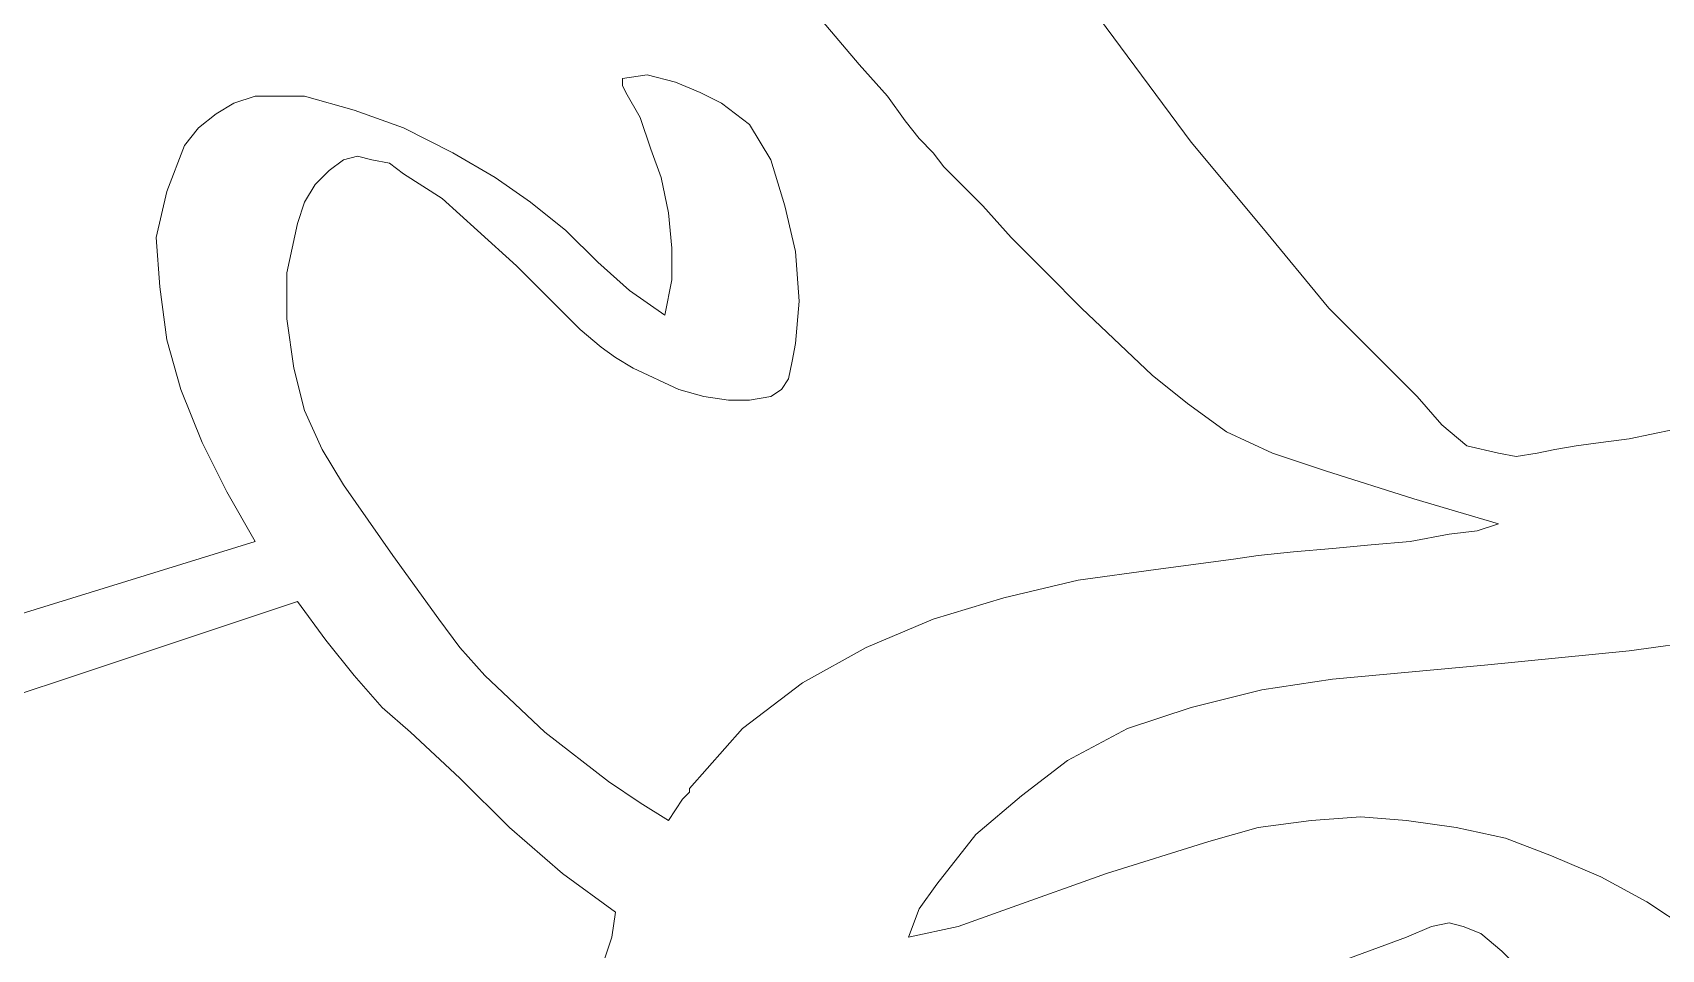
# Model space of a CAD drawing. Header units: centimetres. Extents: x -51 to 51, y -37 to 37.
# Drawn here: x -34.9 to -22.71, y -2.23 to 4.63 of the extents above; entities that cross this region are included whole.
import ezdxf

# ---------------------------------------------------------------- set-up
doc = ezdxf.new("R2010")
doc.units = ezdxf.units.CM
doc.header["$MEASUREMENT"] = 0
doc.layers.add('Layer 1', color=7, linetype='Continuous')

msp = doc.modelspace()

# ---------------------------------------------------------------- linework, layer by layer
at = {"layer": 'Layer 1', "lineweight": 9}
for points, knots in [([(-28.86831, 8.16895), (-28.86831, 8.16895), (-28.73613, 7.82528), (-28.73613, 7.82528), (-28.73613, 7.82528), (-28.73613, 7.82528), (-28.60395, 7.45517), (-28.60395, 7.45517), (-28.60395, 7.45517), (-28.60395, 7.45517), (-28.23384, 6.74138), (-28.23384, 6.74138), (-28.23384, 6.74138), (-28.23384, 6.74138), (-27.78442, 6.00116), (-27.78442, 6.00116), (-27.78442, 6.00116), (-27.78442, 6.00116), (-27.28213, 5.2345), (-27.28213, 5.2345), (-27.28213, 5.2345), (-27.28213, 5.2345), (-26.7534, 4.52072), (-26.7534, 4.52072), (-26.7534, 4.52072), (-26.7534, 4.52072), (-26.22467, 3.80693), (-26.22467, 3.80693), (-26.22467, 3.80693), (-26.22467, 3.80693), (-25.69594, 3.17246), (-25.69594, 3.17246), (-25.69594, 3.17246), (-25.69594, 3.17246), (-25.19364, 2.56442), (-25.19364, 2.56442)], [0, 0, 0, 0, 0.1, 0.1, 0.1, 0.1, 0.2, 0.2, 0.2, 0.2, 0.3, 0.3, 0.3, 0.3, 0.4, 0.4, 0.4, 0.4, 0.5, 0.5, 0.5, 0.5, 0.6, 0.6, 0.6, 0.6, 0.7, 0.7, 0.7, 0.7, 0.8, 0.8, 0.8, 0.8, 1, 1, 1, 1]), ([(-30.71887, 7.32298), (-30.71887, 7.32298), (-30.26945, 6.52989), (-30.26945, 6.52989), (-30.26945, 6.52989), (-30.26945, 6.52989), (-29.79359, 5.78967), (-29.79359, 5.78967), (-29.79359, 5.78967), (-29.79359, 5.78967), (-29.2913, 5.07588), (-29.2913, 5.07588), (-29.2913, 5.07588), (-29.2913, 5.07588), (-28.7097, 4.38853), (-28.7097, 4.38853)], [0, 0, 0, 0, 0.2, 0.2, 0.2, 0.2, 0.4, 0.4, 0.4, 0.4, 0.6, 0.6, 0.6, 0.6, 1, 1, 1, 1]), ([(-29.74072, 4.09773), (-29.74072, 4.09773), (-29.89934, 4.17704), (-29.89934, 4.17704), (-29.89934, 4.17704), (-29.89934, 4.17704), (-30.08439, 4.25635), (-30.08439, 4.25635), (-30.08439, 4.25635), (-30.08439, 4.25635), (-30.29588, 4.30922), (-30.29588, 4.30922), (-30.29588, 4.30922), (-30.29588, 4.30922), (-30.48094, 4.28279), (-30.48094, 4.28279)], [0, 0, 0, 0, 0.2, 0.2, 0.2, 0.2, 0.4, 0.4, 0.4, 0.4, 0.6, 0.6, 0.6, 0.6, 1, 1, 1, 1]), ([(-30.48094, 4.28279), (-30.48094, 4.28279), (-30.48094, 4.22991), (-30.48094, 4.22991), (-30.48094, 4.22991), (-30.48094, 4.22991), (-30.4545, 4.17704), (-30.4545, 4.17704), (-30.4545, 4.17704), (-30.4545, 4.17704), (-30.34876, 3.99199), (-30.34876, 3.99199), (-30.34876, 3.99199), (-30.34876, 3.99199), (-30.26945, 3.75406), (-30.26945, 3.75406), (-30.26945, 3.75406), (-30.26945, 3.75406), (-30.19014, 3.54257), (-30.19014, 3.54257)], [0, 0, 0, 0, 0.16666667, 0.16666667, 0.16666667, 0.16666667, 0.33333333, 0.33333333, 0.33333333, 0.33333333, 0.5, 0.5, 0.5, 0.5, 0.66666667, 0.66666667, 0.66666667, 0.66666667, 1, 1, 1, 1]), ([(-28.7097, 4.38853), (-28.7097, 4.38853), (-28.4982, 4.15061), (-28.4982, 4.15061), (-28.4982, 4.15061), (-28.4982, 4.15061), (-28.36602, 3.96555), (-28.36602, 3.96555), (-28.36602, 3.96555), (-28.36602, 3.96555), (-28.26028, 3.83337), (-28.26028, 3.83337), (-28.26028, 3.83337), (-28.26028, 3.83337), (-28.15453, 3.72762), (-28.15453, 3.72762), (-28.15453, 3.72762), (-28.15453, 3.72762), (-28.07522, 3.62188), (-28.07522, 3.62188), (-28.07522, 3.62188), (-28.07522, 3.62188), (-27.94304, 3.48969), (-27.94304, 3.48969), (-27.94304, 3.48969), (-27.94304, 3.48969), (-27.78442, 3.33107), (-27.78442, 3.33107), (-27.78442, 3.33107), (-27.78442, 3.33107), (-27.57293, 3.09315), (-27.57293, 3.09315)], [0, 0, 0, 0, 0.11111111, 0.11111111, 0.11111111, 0.11111111, 0.22222222, 0.22222222, 0.22222222, 0.22222222, 0.33333333, 0.33333333, 0.33333333, 0.33333333, 0.44444444, 0.44444444, 0.44444444, 0.44444444, 0.55555556, 0.55555556, 0.55555556, 0.55555556, 0.66666667, 0.66666667, 0.66666667, 0.66666667, 0.77777778, 0.77777778, 0.77777778, 0.77777778, 1, 1, 1, 1]), ([(-31.16829, 3.35751), (-31.16829, 3.35751), (-31.43265, 3.54257), (-31.43265, 3.54257), (-31.43265, 3.54257), (-31.43265, 3.54257), (-31.74989, 3.72762), (-31.74989, 3.72762), (-31.74989, 3.72762), (-31.74989, 3.72762), (-32.12, 3.91268), (-32.12, 3.91268), (-32.12, 3.91268), (-32.12, 3.91268), (-32.49011, 4.04486), (-32.49011, 4.04486), (-32.49011, 4.04486), (-32.49011, 4.04486), (-32.86022, 4.15061), (-32.86022, 4.15061), (-32.86022, 4.15061), (-32.86022, 4.15061), (-33.04528, 4.15061), (-33.04528, 4.15061), (-33.04528, 4.15061), (-33.04528, 4.15061), (-33.23033, 4.15061), (-33.23033, 4.15061), (-33.23033, 4.15061), (-33.23033, 4.15061), (-33.38895, 4.09773), (-33.38895, 4.09773), (-33.38895, 4.09773), (-33.38895, 4.09773), (-33.52114, 4.01842), (-33.52114, 4.01842), (-33.52114, 4.01842), (-33.52114, 4.01842), (-33.65332, 3.91268), (-33.65332, 3.91268), (-33.65332, 3.91268), (-33.65332, 3.91268), (-33.75906, 3.78049), (-33.75906, 3.78049)], [0, 0, 0, 0, 0.08333333, 0.08333333, 0.08333333, 0.08333333, 0.16666667, 0.16666667, 0.16666667, 0.16666667, 0.25, 0.25, 0.25, 0.25, 0.33333333, 0.33333333, 0.33333333, 0.33333333, 0.41666667, 0.41666667, 0.41666667, 0.41666667, 0.5, 0.5, 0.5, 0.5, 0.58333333, 0.58333333, 0.58333333, 0.58333333, 0.66666667, 0.66666667, 0.66666667, 0.66666667, 0.75, 0.75, 0.75, 0.75, 0.83333333, 0.83333333, 0.83333333, 0.83333333, 1, 1, 1, 1]), ([(-29.37061, 1.9035), (-29.37061, 1.9035), (-29.2913, 1.95638), (-29.2913, 1.95638), (-29.2913, 1.95638), (-29.2913, 1.95638), (-29.23843, 2.03569), (-29.23843, 2.03569), (-29.23843, 2.03569), (-29.23843, 2.03569), (-29.21199, 2.16787), (-29.21199, 2.16787), (-29.21199, 2.16787), (-29.21199, 2.16787), (-29.18555, 2.30005), (-29.18555, 2.30005), (-29.18555, 2.30005), (-29.18555, 2.30005), (-29.15912, 2.61729), (-29.15912, 2.61729), (-29.15912, 2.61729), (-29.15912, 2.61729), (-29.18555, 2.9874), (-29.18555, 2.9874), (-29.18555, 2.9874), (-29.18555, 2.9874), (-29.26486, 3.33107), (-29.26486, 3.33107), (-29.26486, 3.33107), (-29.26486, 3.33107), (-29.37061, 3.67475), (-29.37061, 3.67475), (-29.37061, 3.67475), (-29.37061, 3.67475), (-29.52923, 3.93911), (-29.52923, 3.93911), (-29.52923, 3.93911), (-29.52923, 3.93911), (-29.63497, 4.01842), (-29.63497, 4.01842), (-29.63497, 4.01842), (-29.63497, 4.01842), (-29.74072, 4.09773), (-29.74072, 4.09773)], [0, 0, 0, 0, 0.08333333, 0.08333333, 0.08333333, 0.08333333, 0.16666667, 0.16666667, 0.16666667, 0.16666667, 0.25, 0.25, 0.25, 0.25, 0.33333333, 0.33333333, 0.33333333, 0.33333333, 0.41666667, 0.41666667, 0.41666667, 0.41666667, 0.5, 0.5, 0.5, 0.5, 0.58333333, 0.58333333, 0.58333333, 0.58333333, 0.66666667, 0.66666667, 0.66666667, 0.66666667, 0.75, 0.75, 0.75, 0.75, 0.83333333, 0.83333333, 0.83333333, 0.83333333, 1, 1, 1, 1]), ([(-33.75906, 3.78049), (-33.75906, 3.78049), (-33.89125, 3.43682), (-33.89125, 3.43682), (-33.89125, 3.43682), (-33.89125, 3.43682), (-33.97056, 3.09315), (-33.97056, 3.09315), (-33.97056, 3.09315), (-33.97056, 3.09315), (-33.94412, 2.72303), (-33.94412, 2.72303), (-33.94412, 2.72303), (-33.94412, 2.72303), (-33.89125, 2.32649), (-33.89125, 2.32649), (-33.89125, 2.32649), (-33.89125, 2.32649), (-33.7855, 1.95638), (-33.7855, 1.95638), (-33.7855, 1.95638), (-33.7855, 1.95638), (-33.62688, 1.55983), (-33.62688, 1.55983), (-33.62688, 1.55983), (-33.62688, 1.55983), (-33.44183, 1.18972), (-33.44183, 1.18972), (-33.44183, 1.18972), (-33.44183, 1.18972), (-33.23033, 0.81961), (-33.23033, 0.81961)], [0, 0, 0, 0, 0.11111111, 0.11111111, 0.11111111, 0.11111111, 0.22222222, 0.22222222, 0.22222222, 0.22222222, 0.33333333, 0.33333333, 0.33333333, 0.33333333, 0.44444444, 0.44444444, 0.44444444, 0.44444444, 0.55555556, 0.55555556, 0.55555556, 0.55555556, 0.66666667, 0.66666667, 0.66666667, 0.66666667, 0.77777778, 0.77777778, 0.77777778, 0.77777778, 1, 1, 1, 1]), ([(-32.99241, 2.48511), (-32.99241, 2.48511), (-32.99241, 2.82878), (-32.99241, 2.82878), (-32.99241, 2.82878), (-32.99241, 2.82878), (-32.9131, 3.19889), (-32.9131, 3.19889), (-32.9131, 3.19889), (-32.9131, 3.19889), (-32.86022, 3.35751), (-32.86022, 3.35751), (-32.86022, 3.35751), (-32.86022, 3.35751), (-32.78091, 3.48969), (-32.78091, 3.48969), (-32.78091, 3.48969), (-32.78091, 3.48969), (-32.67517, 3.59544), (-32.67517, 3.59544), (-32.67517, 3.59544), (-32.67517, 3.59544), (-32.56942, 3.67475), (-32.56942, 3.67475)], [0, 0, 0, 0, 0.14285714, 0.14285714, 0.14285714, 0.14285714, 0.28571429, 0.28571429, 0.28571429, 0.28571429, 0.42857143, 0.42857143, 0.42857143, 0.42857143, 0.57142857, 0.57142857, 0.57142857, 0.57142857, 0.71428571, 0.71428571, 0.71428571, 0.71428571, 1, 1, 1, 1]), ([(-32.56942, 3.67475), (-32.56942, 3.67475), (-32.46368, 3.70118), (-32.46368, 3.70118), (-32.46368, 3.70118), (-32.46368, 3.70118), (-32.35793, 3.67475), (-32.35793, 3.67475), (-32.35793, 3.67475), (-32.35793, 3.67475), (-32.22575, 3.64831), (-32.22575, 3.64831), (-32.22575, 3.64831), (-32.22575, 3.64831), (-32.12, 3.569), (-32.12, 3.569), (-32.12, 3.569), (-32.12, 3.569), (-31.8292, 3.38395), (-31.8292, 3.38395), (-31.8292, 3.38395), (-31.8292, 3.38395), (-31.56484, 3.14602), (-31.56484, 3.14602), (-31.56484, 3.14602), (-31.56484, 3.14602), (-31.27403, 2.88165), (-31.27403, 2.88165), (-31.27403, 2.88165), (-31.27403, 2.88165), (-31.03611, 2.64373), (-31.03611, 2.64373), (-31.03611, 2.64373), (-31.03611, 2.64373), (-30.79818, 2.4058), (-30.79818, 2.4058), (-30.79818, 2.4058), (-30.79818, 2.4058), (-30.63956, 2.27361), (-30.63956, 2.27361)], [0, 0, 0, 0, 0.09090909, 0.09090909, 0.09090909, 0.09090909, 0.18181818, 0.18181818, 0.18181818, 0.18181818, 0.27272727, 0.27272727, 0.27272727, 0.27272727, 0.36363636, 0.36363636, 0.36363636, 0.36363636, 0.45454545, 0.45454545, 0.45454545, 0.45454545, 0.54545455, 0.54545455, 0.54545455, 0.54545455, 0.63636364, 0.63636364, 0.63636364, 0.63636364, 0.72727273, 0.72727273, 0.72727273, 0.72727273, 0.81818182, 0.81818182, 0.81818182, 0.81818182, 1, 1, 1, 1]), ([(-30.19014, 3.54257), (-30.19014, 3.54257), (-30.13727, 3.2782), (-30.13727, 3.2782), (-30.13727, 3.2782), (-30.13727, 3.2782), (-30.11083, 3.01384), (-30.11083, 3.01384), (-30.11083, 3.01384), (-30.11083, 3.01384), (-30.11083, 2.77591), (-30.11083, 2.77591), (-30.11083, 2.77591), (-30.11083, 2.77591), (-30.1637, 2.51154), (-30.1637, 2.51154)], [0, 0, 0, 0, 0.2, 0.2, 0.2, 0.2, 0.4, 0.4, 0.4, 0.4, 0.6, 0.6, 0.6, 0.6, 1, 1, 1, 1]), ([(-30.1637, 2.51154), (-30.1637, 2.51154), (-30.42807, 2.6966), (-30.42807, 2.6966), (-30.42807, 2.6966), (-30.42807, 2.6966), (-30.666, 2.90809), (-30.666, 2.90809), (-30.666, 2.90809), (-30.666, 2.90809), (-30.90392, 3.14602), (-30.90392, 3.14602), (-30.90392, 3.14602), (-30.90392, 3.14602), (-31.16829, 3.35751), (-31.16829, 3.35751)], [0, 0, 0, 0, 0.2, 0.2, 0.2, 0.2, 0.4, 0.4, 0.4, 0.4, 0.6, 0.6, 0.6, 0.6, 1, 1, 1, 1]), ([(-27.57293, 3.09315), (-27.57293, 3.09315), (-27.30856, 2.82878), (-27.30856, 2.82878), (-27.30856, 2.82878), (-27.30856, 2.82878), (-27.0442, 2.56442), (-27.0442, 2.56442), (-27.0442, 2.56442), (-27.0442, 2.56442), (-26.51547, 2.06212), (-26.51547, 2.06212), (-26.51547, 2.06212), (-26.51547, 2.06212), (-26.2511, 1.85063), (-26.2511, 1.85063), (-26.2511, 1.85063), (-26.2511, 1.85063), (-25.9603, 1.63914), (-25.9603, 1.63914), (-25.9603, 1.63914), (-25.9603, 1.63914), (-25.61663, 1.48052), (-25.61663, 1.48052), (-25.61663, 1.48052), (-25.61663, 1.48052), (-25.22008, 1.34834), (-25.22008, 1.34834)], [0, 0, 0, 0, 0.125, 0.125, 0.125, 0.125, 0.25, 0.25, 0.25, 0.25, 0.375, 0.375, 0.375, 0.375, 0.5, 0.5, 0.5, 0.5, 0.625, 0.625, 0.625, 0.625, 0.75, 0.75, 0.75, 0.75, 1, 1, 1, 1]), ([(-25.19364, 2.56442), (-25.19364, 2.56442), (-25.00859, 2.37936), (-25.00859, 2.37936), (-25.00859, 2.37936), (-25.00859, 2.37936), (-24.84997, 2.22074), (-24.84997, 2.22074), (-24.84997, 2.22074), (-24.84997, 2.22074), (-24.53273, 1.9035), (-24.53273, 1.9035)], [0, 0, 0, 0, 0.25, 0.25, 0.25, 0.25, 0.5, 0.5, 0.5, 0.5, 1, 1, 1, 1]), ([(-31.85564, 0.23801), (-31.85564, 0.23801), (-32.19931, 0.71386), (-32.19931, 0.71386), (-32.19931, 0.71386), (-32.19931, 0.71386), (-32.56942, 1.24259), (-32.56942, 1.24259), (-32.56942, 1.24259), (-32.56942, 1.24259), (-32.72804, 1.50696), (-32.72804, 1.50696), (-32.72804, 1.50696), (-32.72804, 1.50696), (-32.86022, 1.79776), (-32.86022, 1.79776), (-32.86022, 1.79776), (-32.86022, 1.79776), (-32.93953, 2.115), (-32.93953, 2.115), (-32.93953, 2.115), (-32.93953, 2.115), (-32.99241, 2.48511), (-32.99241, 2.48511)], [0, 0, 0, 0, 0.14285714, 0.14285714, 0.14285714, 0.14285714, 0.28571429, 0.28571429, 0.28571429, 0.28571429, 0.42857143, 0.42857143, 0.42857143, 0.42857143, 0.57142857, 0.57142857, 0.57142857, 0.57142857, 0.71428571, 0.71428571, 0.71428571, 0.71428571, 1, 1, 1, 1]), ([(-30.63956, 2.27361), (-30.63956, 2.27361), (-30.53381, 2.19431), (-30.53381, 2.19431), (-30.53381, 2.19431), (-30.53381, 2.19431), (-30.40163, 2.115), (-30.40163, 2.115), (-30.40163, 2.115), (-30.40163, 2.115), (-30.05796, 1.95638), (-30.05796, 1.95638), (-30.05796, 1.95638), (-30.05796, 1.95638), (-29.8729, 1.9035), (-29.8729, 1.9035), (-29.8729, 1.9035), (-29.8729, 1.9035), (-29.68785, 1.87707), (-29.68785, 1.87707), (-29.68785, 1.87707), (-29.68785, 1.87707), (-29.52923, 1.87707), (-29.52923, 1.87707), (-29.52923, 1.87707), (-29.52923, 1.87707), (-29.37061, 1.9035), (-29.37061, 1.9035)], [0, 0, 0, 0, 0.125, 0.125, 0.125, 0.125, 0.25, 0.25, 0.25, 0.25, 0.375, 0.375, 0.375, 0.375, 0.5, 0.5, 0.5, 0.5, 0.625, 0.625, 0.625, 0.625, 0.75, 0.75, 0.75, 0.75, 1, 1, 1, 1]), ([(-23.63389, 1.48052), (-23.63389, 1.48052), (-23.50171, 1.50696), (-23.50171, 1.50696), (-23.50171, 1.50696), (-23.50171, 1.50696), (-23.34309, 1.53339), (-23.34309, 1.53339), (-23.34309, 1.53339), (-23.34309, 1.53339), (-23.15803, 1.55983), (-23.15803, 1.55983), (-23.15803, 1.55983), (-23.15803, 1.55983), (-22.94654, 1.58627), (-22.94654, 1.58627), (-22.94654, 1.58627), (-22.94654, 1.58627), (-22.44425, 1.69201), (-22.44425, 1.69201), (-22.44425, 1.69201), (-22.44425, 1.69201), (-21.94196, 1.79776), (-21.94196, 1.79776), (-21.94196, 1.79776), (-21.94196, 1.79776), (-21.43966, 1.9035), (-21.43966, 1.9035), (-21.43966, 1.9035), (-21.43966, 1.9035), (-20.99024, 2.00925), (-20.99024, 2.00925), (-20.99024, 2.00925), (-20.99024, 2.00925), (-20.80519, 2.06212), (-20.80519, 2.06212), (-20.80519, 2.06212), (-20.80519, 2.06212), (-20.64657, 2.115), (-20.64657, 2.115), (-20.64657, 2.115), (-20.64657, 2.115), (-20.54082, 2.16787), (-20.54082, 2.16787), (-20.54082, 2.16787), (-20.54082, 2.16787), (-20.46151, 2.22074), (-20.46151, 2.22074)], [0, 0, 0, 0, 0.07692308, 0.07692308, 0.07692308, 0.07692308, 0.15384615, 0.15384615, 0.15384615, 0.15384615, 0.23076923, 0.23076923, 0.23076923, 0.23076923, 0.30769231, 0.30769231, 0.30769231, 0.30769231, 0.38461538, 0.38461538, 0.38461538, 0.38461538, 0.46153846, 0.46153846, 0.46153846, 0.46153846, 0.53846154, 0.53846154, 0.53846154, 0.53846154, 0.61538462, 0.61538462, 0.61538462, 0.61538462, 0.69230769, 0.69230769, 0.69230769, 0.69230769, 0.76923077, 0.76923077, 0.76923077, 0.76923077, 0.84615385, 0.84615385, 0.84615385, 0.84615385, 1, 1, 1, 1]), ([(-24.53273, 1.9035), (-24.53273, 1.9035), (-24.34768, 1.69201), (-24.34768, 1.69201), (-24.34768, 1.69201), (-24.34768, 1.69201), (-24.16262, 1.53339), (-24.16262, 1.53339), (-24.16262, 1.53339), (-24.16262, 1.53339), (-23.92469, 1.48052), (-23.92469, 1.48052), (-23.92469, 1.48052), (-23.92469, 1.48052), (-23.79251, 1.45408), (-23.79251, 1.45408), (-23.79251, 1.45408), (-23.79251, 1.45408), (-23.63389, 1.48052), (-23.63389, 1.48052)], [0, 0, 0, 0, 0.16666667, 0.16666667, 0.16666667, 0.16666667, 0.33333333, 0.33333333, 0.33333333, 0.33333333, 0.5, 0.5, 0.5, 0.5, 0.66666667, 0.66666667, 0.66666667, 0.66666667, 1, 1, 1, 1]), ([(-25.22008, 1.34834), (-25.22008, 1.34834), (-24.55917, 1.13685), (-24.55917, 1.13685), (-24.55917, 1.13685), (-24.55917, 1.13685), (-23.92469, 0.95179), (-23.92469, 0.95179)], [0, 0, 0, 0, 0.33333333, 0.33333333, 0.33333333, 0.33333333, 1, 1, 1, 1]), ([(-23.92469, 0.95179), (-23.92469, 0.95179), (-24.08331, 0.89892), (-24.08331, 0.89892), (-24.08331, 0.89892), (-24.08331, 0.89892), (-24.2948, 0.87248), (-24.2948, 0.87248), (-24.2948, 0.87248), (-24.2948, 0.87248), (-24.5856, 0.81961), (-24.5856, 0.81961), (-24.5856, 0.81961), (-24.5856, 0.81961), (-24.87641, 0.79317), (-24.87641, 0.79317), (-24.87641, 0.79317), (-24.87641, 0.79317), (-25.16721, 0.76674), (-25.16721, 0.76674), (-25.16721, 0.76674), (-25.16721, 0.76674), (-25.45801, 0.7403), (-25.45801, 0.7403), (-25.45801, 0.7403), (-25.45801, 0.7403), (-25.72237, 0.71386), (-25.72237, 0.71386), (-25.72237, 0.71386), (-25.72237, 0.71386), (-25.90743, 0.68743), (-25.90743, 0.68743)], [0, 0, 0, 0, 0.11111111, 0.11111111, 0.11111111, 0.11111111, 0.22222222, 0.22222222, 0.22222222, 0.22222222, 0.33333333, 0.33333333, 0.33333333, 0.33333333, 0.44444444, 0.44444444, 0.44444444, 0.44444444, 0.55555556, 0.55555556, 0.55555556, 0.55555556, 0.66666667, 0.66666667, 0.66666667, 0.66666667, 0.77777778, 0.77777778, 0.77777778, 0.77777778, 1, 1, 1, 1]), ([(-25.90743, 0.68743), (-25.90743, 0.68743), (-26.48903, 0.60812), (-26.48903, 0.60812), (-26.48903, 0.60812), (-26.48903, 0.60812), (-27.07063, 0.52881), (-27.07063, 0.52881), (-27.07063, 0.52881), (-27.07063, 0.52881), (-27.6258, 0.39662), (-27.6258, 0.39662), (-27.6258, 0.39662), (-27.6258, 0.39662), (-28.15453, 0.23801), (-28.15453, 0.23801), (-28.15453, 0.23801), (-28.15453, 0.23801), (-28.65682, 0.02651), (-28.65682, 0.02651), (-28.65682, 0.02651), (-28.65682, 0.02651), (-29.13268, -0.23785), (-29.13268, -0.23785), (-29.13268, -0.23785), (-29.13268, -0.23785), (-29.5821, -0.58153), (-29.5821, -0.58153), (-29.5821, -0.58153), (-29.5821, -0.58153), (-29.97865, -1.03095), (-29.97865, -1.03095)], [0, 0, 0, 0, 0.11111111, 0.11111111, 0.11111111, 0.11111111, 0.22222222, 0.22222222, 0.22222222, 0.22222222, 0.33333333, 0.33333333, 0.33333333, 0.33333333, 0.44444444, 0.44444444, 0.44444444, 0.44444444, 0.55555556, 0.55555556, 0.55555556, 0.55555556, 0.66666667, 0.66666667, 0.66666667, 0.66666667, 0.77777778, 0.77777778, 0.77777778, 0.77777778, 1, 1, 1, 1]), ([(-32.9131, 0.37019), (-32.9131, 0.37019), (-32.7016, 0.07939), (-32.7016, 0.07939), (-32.7016, 0.07939), (-32.7016, 0.07939), (-32.49011, -0.18498), (-32.49011, -0.18498), (-32.49011, -0.18498), (-32.49011, -0.18498), (-32.27862, -0.42291), (-32.27862, -0.42291), (-32.27862, -0.42291), (-32.27862, -0.42291), (-32.06713, -0.60796), (-32.06713, -0.60796)], [0, 0, 0, 0, 0.2, 0.2, 0.2, 0.2, 0.4, 0.4, 0.4, 0.4, 0.6, 0.6, 0.6, 0.6, 1, 1, 1, 1]), ([(-22.94654, 0.00008), (-22.94654, 0.00008), (-22.36494, 0.07939), (-22.36494, 0.07939), (-22.36494, 0.07939), (-22.36494, 0.07939), (-21.83621, 0.18513), (-21.83621, 0.18513), (-21.83621, 0.18513), (-21.83621, 0.18513), (-21.33392, 0.29088), (-21.33392, 0.29088), (-21.33392, 0.29088), (-21.33392, 0.29088), (-20.80519, 0.37019), (-20.80519, 0.37019)], [0, 0, 0, 0, 0.2, 0.2, 0.2, 0.2, 0.4, 0.4, 0.4, 0.4, 0.6, 0.6, 0.6, 0.6, 1, 1, 1, 1]), ([(-30.13727, -1.26887), (-30.13727, -1.26887), (-30.34876, -1.13669), (-30.34876, -1.13669), (-30.34876, -1.13669), (-30.34876, -1.13669), (-30.58669, -0.97807), (-30.58669, -0.97807), (-30.58669, -0.97807), (-30.58669, -0.97807), (-31.06254, -0.60796), (-31.06254, -0.60796), (-31.06254, -0.60796), (-31.06254, -0.60796), (-31.51196, -0.18498), (-31.51196, -0.18498), (-31.51196, -0.18498), (-31.51196, -0.18498), (-31.69702, 0.02651), (-31.69702, 0.02651), (-31.69702, 0.02651), (-31.69702, 0.02651), (-31.85564, 0.23801), (-31.85564, 0.23801)], [0, 0, 0, 0, 0.14285714, 0.14285714, 0.14285714, 0.14285714, 0.28571429, 0.28571429, 0.28571429, 0.28571429, 0.42857143, 0.42857143, 0.42857143, 0.42857143, 0.57142857, 0.57142857, 0.57142857, 0.57142857, 0.71428571, 0.71428571, 0.71428571, 0.71428571, 1, 1, 1, 1]), ([(-27.14994, -0.81945), (-27.14994, -0.81945), (-26.70052, -0.58153), (-26.70052, -0.58153), (-26.70052, -0.58153), (-26.70052, -0.58153), (-26.22467, -0.42291), (-26.22467, -0.42291), (-26.22467, -0.42291), (-26.22467, -0.42291), (-25.69594, -0.29072), (-25.69594, -0.29072), (-25.69594, -0.29072), (-25.69594, -0.29072), (-25.16721, -0.21141), (-25.16721, -0.21141), (-25.16721, -0.21141), (-25.16721, -0.21141), (-24.03044, -0.10567), (-24.03044, -0.10567), (-24.03044, -0.10567), (-24.03044, -0.10567), (-23.47527, -0.0528), (-23.47527, -0.0528), (-23.47527, -0.0528), (-23.47527, -0.0528), (-22.94654, 0.00008), (-22.94654, 0.00008)], [0, 0, 0, 0, 0.125, 0.125, 0.125, 0.125, 0.25, 0.25, 0.25, 0.25, 0.375, 0.375, 0.375, 0.375, 0.5, 0.5, 0.5, 0.5, 0.625, 0.625, 0.625, 0.625, 0.75, 0.75, 0.75, 0.75, 1, 1, 1, 1]), ([(-32.06713, -0.60796), (-32.06713, -0.60796), (-31.69702, -0.95164), (-31.69702, -0.95164), (-31.69702, -0.95164), (-31.69702, -0.95164), (-31.32691, -1.32175), (-31.32691, -1.32175), (-31.32691, -1.32175), (-31.32691, -1.32175), (-30.93036, -1.66542), (-30.93036, -1.66542), (-30.93036, -1.66542), (-30.93036, -1.66542), (-30.53381, -1.95622), (-30.53381, -1.95622)], [0, 0, 0, 0, 0.2, 0.2, 0.2, 0.2, 0.4, 0.4, 0.4, 0.4, 0.6, 0.6, 0.6, 0.6, 1, 1, 1, 1]), ([(-28.33958, -2.14128), (-28.33958, -2.14128), (-28.26028, -1.92979), (-28.26028, -1.92979), (-28.26028, -1.92979), (-28.26028, -1.92979), (-28.12809, -1.74473), (-28.12809, -1.74473), (-28.12809, -1.74473), (-28.12809, -1.74473), (-27.83729, -1.37462), (-27.83729, -1.37462), (-27.83729, -1.37462), (-27.83729, -1.37462), (-27.49362, -1.08382), (-27.49362, -1.08382), (-27.49362, -1.08382), (-27.49362, -1.08382), (-27.14994, -0.81945), (-27.14994, -0.81945)], [0, 0, 0, 0, 0.16666667, 0.16666667, 0.16666667, 0.16666667, 0.33333333, 0.33333333, 0.33333333, 0.33333333, 0.5, 0.5, 0.5, 0.5, 0.66666667, 0.66666667, 0.66666667, 0.66666667, 1, 1, 1, 1]), ([(-29.97865, -1.03095), (-29.97865, -1.03095), (-29.97865, -1.05738), (-29.97865, -1.05738), (-29.97865, -1.05738), (-29.97865, -1.05738), (-30.03152, -1.11025), (-30.03152, -1.11025), (-30.03152, -1.11025), (-30.03152, -1.11025), (-30.13727, -1.26887), (-30.13727, -1.26887)], [0, 0, 0, 0, 0.25, 0.25, 0.25, 0.25, 0.5, 0.5, 0.5, 0.5, 1, 1, 1, 1]), ([(-25.32583, -1.26887), (-25.32583, -1.26887), (-25.72237, -1.32175), (-25.72237, -1.32175), (-25.72237, -1.32175), (-25.72237, -1.32175), (-26.09248, -1.42749), (-26.09248, -1.42749), (-26.09248, -1.42749), (-26.09248, -1.42749), (-26.85914, -1.66542), (-26.85914, -1.66542), (-26.85914, -1.66542), (-26.85914, -1.66542), (-27.59936, -1.92979), (-27.59936, -1.92979), (-27.59936, -1.92979), (-27.59936, -1.92979), (-27.96947, -2.06197), (-27.96947, -2.06197), (-27.96947, -2.06197), (-27.96947, -2.06197), (-28.33958, -2.14128), (-28.33958, -2.14128)], [0, 0, 0, 0, 0.14285714, 0.14285714, 0.14285714, 0.14285714, 0.28571429, 0.28571429, 0.28571429, 0.28571429, 0.42857143, 0.42857143, 0.42857143, 0.42857143, 0.57142857, 0.57142857, 0.57142857, 0.57142857, 0.71428571, 0.71428571, 0.71428571, 0.71428571, 1, 1, 1, 1]), ([(-20.8845, -4.73205), (-20.8845, -4.73205), (-20.96381, -4.30907), (-20.96381, -4.30907), (-20.96381, -4.30907), (-20.96381, -4.30907), (-21.06955, -3.93896), (-21.06955, -3.93896), (-21.06955, -3.93896), (-21.06955, -3.93896), (-21.22817, -3.56885), (-21.22817, -3.56885), (-21.22817, -3.56885), (-21.22817, -3.56885), (-21.41323, -3.22517), (-21.41323, -3.22517), (-21.41323, -3.22517), (-21.41323, -3.22517), (-21.65116, -2.8815), (-21.65116, -2.8815), (-21.65116, -2.8815), (-21.65116, -2.8815), (-21.91552, -2.5907), (-21.91552, -2.5907), (-21.91552, -2.5907), (-21.91552, -2.5907), (-22.20632, -2.32633), (-22.20632, -2.32633), (-22.20632, -2.32633), (-22.20632, -2.32633), (-22.49712, -2.0884), (-22.49712, -2.0884), (-22.49712, -2.0884), (-22.49712, -2.0884), (-22.81436, -1.87691), (-22.81436, -1.87691), (-22.81436, -1.87691), (-22.81436, -1.87691), (-23.15803, -1.69186), (-23.15803, -1.69186), (-23.15803, -1.69186), (-23.15803, -1.69186), (-23.52815, -1.53324), (-23.52815, -1.53324), (-23.52815, -1.53324), (-23.52815, -1.53324), (-23.87182, -1.40106), (-23.87182, -1.40106), (-23.87182, -1.40106), (-23.87182, -1.40106), (-24.24193, -1.32175), (-24.24193, -1.32175), (-24.24193, -1.32175), (-24.24193, -1.32175), (-24.61204, -1.26887), (-24.61204, -1.26887), (-24.61204, -1.26887), (-24.61204, -1.26887), (-24.95572, -1.24244), (-24.95572, -1.24244), (-24.95572, -1.24244), (-24.95572, -1.24244), (-25.32583, -1.26887), (-25.32583, -1.26887)], [0, 0, 0, 0, 0.05882353, 0.05882353, 0.05882353, 0.05882353, 0.11764706, 0.11764706, 0.11764706, 0.11764706, 0.17647059, 0.17647059, 0.17647059, 0.17647059, 0.23529412, 0.23529412, 0.23529412, 0.23529412, 0.29411765, 0.29411765, 0.29411765, 0.29411765, 0.35294118, 0.35294118, 0.35294118, 0.35294118, 0.41176471, 0.41176471, 0.41176471, 0.41176471, 0.47058824, 0.47058824, 0.47058824, 0.47058824, 0.52941176, 0.52941176, 0.52941176, 0.52941176, 0.58823529, 0.58823529, 0.58823529, 0.58823529, 0.64705882, 0.64705882, 0.64705882, 0.64705882, 0.70588235, 0.70588235, 0.70588235, 0.70588235, 0.76470588, 0.76470588, 0.76470588, 0.76470588, 0.82352941, 0.82352941, 0.82352941, 0.82352941, 0.88235294, 0.88235294, 0.88235294, 0.88235294, 1, 1, 1, 1]), ([(-30.53381, -1.95622), (-30.53381, -1.95622), (-30.56025, -2.14128), (-30.56025, -2.14128), (-30.56025, -2.14128), (-30.56025, -2.14128), (-30.61312, -2.2999), (-30.61312, -2.2999), (-30.61312, -2.2999), (-30.61312, -2.2999), (-30.63956, -2.43208), (-30.63956, -2.43208), (-30.63956, -2.43208), (-30.63956, -2.43208), (-30.666, -2.51139), (-30.666, -2.51139), (-30.666, -2.51139), (-30.666, -2.51139), (-30.69243, -2.61713), (-30.69243, -2.61713), (-30.69243, -2.61713), (-30.69243, -2.61713), (-30.7453, -2.64357), (-30.7453, -2.64357), (-30.7453, -2.64357), (-30.7453, -2.64357), (-30.79818, -2.64357), (-30.79818, -2.64357), (-30.79818, -2.64357), (-30.79818, -2.64357), (-30.87749, -2.61713), (-30.87749, -2.61713), (-30.87749, -2.61713), (-30.87749, -2.61713), (-30.98323, -2.64357), (-30.98323, -2.64357), (-30.98323, -2.64357), (-30.98323, -2.64357), (-31.11542, -2.69644), (-31.11542, -2.69644)], [0, 0, 0, 0, 0.09090909, 0.09090909, 0.09090909, 0.09090909, 0.18181818, 0.18181818, 0.18181818, 0.18181818, 0.27272727, 0.27272727, 0.27272727, 0.27272727, 0.36363636, 0.36363636, 0.36363636, 0.36363636, 0.45454545, 0.45454545, 0.45454545, 0.45454545, 0.54545455, 0.54545455, 0.54545455, 0.54545455, 0.63636364, 0.63636364, 0.63636364, 0.63636364, 0.72727273, 0.72727273, 0.72727273, 0.72727273, 0.81818182, 0.81818182, 0.81818182, 0.81818182, 1, 1, 1, 1]), ([(-25.11433, -2.32633), (-25.11433, -2.32633), (-24.82353, -2.22059), (-24.82353, -2.22059), (-24.82353, -2.22059), (-24.82353, -2.22059), (-24.61204, -2.14128), (-24.61204, -2.14128), (-24.61204, -2.14128), (-24.61204, -2.14128), (-24.42699, -2.06197), (-24.42699, -2.06197), (-24.42699, -2.06197), (-24.42699, -2.06197), (-24.2948, -2.03553), (-24.2948, -2.03553), (-24.2948, -2.03553), (-24.2948, -2.03553), (-24.18906, -2.06197), (-24.18906, -2.06197), (-24.18906, -2.06197), (-24.18906, -2.06197), (-24.05687, -2.11484), (-24.05687, -2.11484), (-24.05687, -2.11484), (-24.05687, -2.11484), (-23.89826, -2.24702), (-23.89826, -2.24702), (-23.89826, -2.24702), (-23.89826, -2.24702), (-23.7132, -2.43208), (-23.7132, -2.43208)], [0, 0, 0, 0, 0.11111111, 0.11111111, 0.11111111, 0.11111111, 0.22222222, 0.22222222, 0.22222222, 0.22222222, 0.33333333, 0.33333333, 0.33333333, 0.33333333, 0.44444444, 0.44444444, 0.44444444, 0.44444444, 0.55555556, 0.55555556, 0.55555556, 0.55555556, 0.66666667, 0.66666667, 0.66666667, 0.66666667, 0.77777778, 0.77777778, 0.77777778, 0.77777778, 1, 1, 1, 1])]:
    msp.add_open_spline(points, degree=3, knots=knots, dxfattribs=at)
for points in [[(-33.23033, 0.81961), (-33.23033, 0.81961), (-36.90501, -0.31716), (-36.90501, -0.31716)], [(-36.71995, -0.89876), (-36.71995, -0.89876), (-32.9131, 0.37019), (-32.9131, 0.37019)]]:
    msp.add_open_spline(points, degree=3, dxfattribs=at)

doc.saveas('drawing.dxf')
